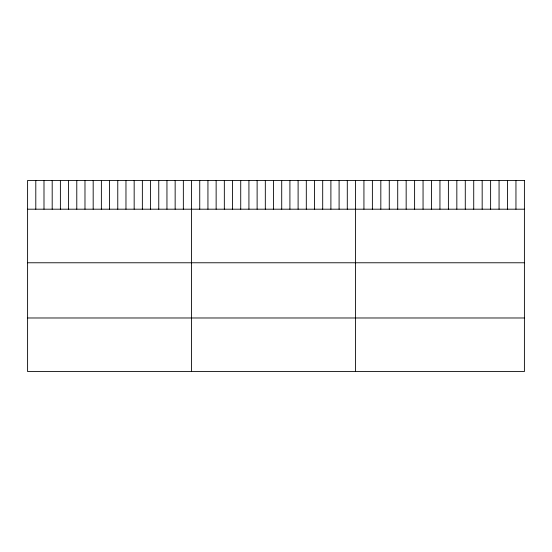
<?xml version="1.0" encoding="UTF-8"?>
<svg xmlns="http://www.w3.org/2000/svg" width="552" height="552" viewBox="0 0 552 552"><rect width="100%" height="100%" fill="white"/><g stroke="black" fill="none" stroke-linecap="round" stroke-linejoin="round"><path stroke-width="0.83" d="M27.6 209.194L524.4 209.194M27.6 262.773L524.4 262.773M27.6 317.98L524.4 317.98M515.954 180.449L515.954 209.194M507.509 180.449L507.509 209.194M499.063 180.449L499.063 209.194M490.618 180.449L490.618 209.194M482.172 180.449L482.172 209.194M473.726 180.449L473.726 209.194M465.281 180.449L465.281 209.194M456.835 180.449L456.835 209.194M448.39 180.449L448.39 209.194M439.944 180.449L439.944 209.194M431.498 180.449L431.498 209.194M423.053 180.449L423.053 209.194M414.607 180.449L414.607 209.194M406.162 180.449L406.162 209.194M397.716 180.449L397.716 209.194M389.27 180.449L389.27 209.194M380.825 180.449L380.825 209.194M372.379 180.449L372.379 209.194M363.934 180.449L363.934 209.194M355.488 180.449L355.488 371.551M347.291 180.449L347.291 209.194M339.094 180.449L339.094 209.194M330.896 180.449L330.896 209.194M322.699 180.449L322.699 209.194M314.502 180.449L314.502 209.194M306.305 180.449L306.305 209.194M298.108 180.449L298.108 209.194M289.91 180.449L289.91 209.194M281.713 180.449L281.713 209.194M273.516 180.449L273.516 209.194M265.319 180.449L265.319 209.194M257.122 180.449L257.122 209.194M248.924 180.449L248.924 209.194M240.727 180.449L240.727 209.194M232.53 180.449L232.53 209.194M224.333 180.449L224.333 209.194M216.136 180.449L216.136 209.194M207.938 180.449L207.938 209.194M199.741 180.449L199.741 209.194M191.544 180.449L191.544 371.551M183.347 180.449L183.347 209.194M175.15 180.449L175.15 209.194M166.952 180.449L166.952 209.194M158.755 180.449L158.755 209.194M150.558 180.449L150.558 209.194M142.361 180.449L142.361 209.194M134.164 180.449L134.164 209.194M125.966 180.449L125.966 209.194M117.769 180.449L117.769 209.194M109.572 180.449L109.572 209.194M101.375 180.449L101.375 209.194M93.178 180.449L93.178 209.194M84.98 180.449L84.98 209.194M76.783 180.449L76.783 209.194M68.586 180.449L68.586 209.194M60.389 180.449L60.389 209.194M52.192 180.449L52.192 209.194M43.994 180.449L43.994 209.194M35.797 180.449L35.797 209.194M524.4 180.449L27.6 180.449L27.6 371.551L524.4 371.551L524.4 180.449"/></g></svg>
